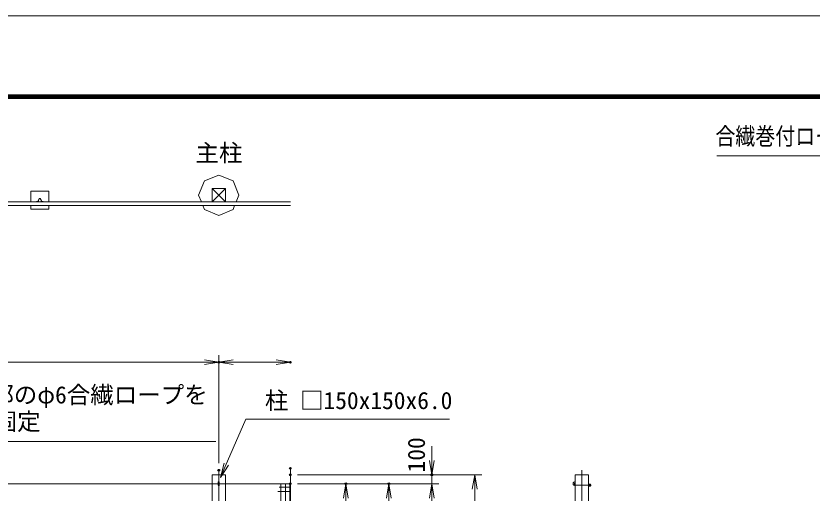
# Model space of a CAD drawing. Units: millimetres at full size; details may follow other scales. Extents: x -16800 to 16800, y -11880 to 11880.
# Drawn here: x -3337 to 5560, y 6554 to 11880 of the extents above; entities that cross this region are included whole.
import ezdxf
from ezdxf.enums import TextEntityAlignment as Align

# ---------------------------------------------------------------- set-up
doc = ezdxf.new("R2010")
doc.units = ezdxf.units.MM
doc.header["$LTSCALE"] = 40
doc.header["$PDMODE"] = 32
doc.header["$PDSIZE"] = 20
doc.linetypes.add('USER1', pattern=[50.8, 31.75, -6.35, 6.35, -6.35])
for name, color, linetype, lineweight in [('0-0_D-STR1', 1, 'Continuous', 18), ('0-1_D-BMK', 2, 'USER1', 13), ('0-2_D-STR3', 3, 'Continuous', 13), ('0-3_D-STR4', 7, 'Continuous', 18), ('0-6_D-STR-DIM', 7, 'Continuous', 13), ('0-7_0', 7, 'Continuous', 18), ('0-9_D-STR-TXT', 7, 'Continuous', 13), ('0-A_D-STR2', 7, 'Continuous', 13), ('0-C_D-TTL', 7, 'Continuous', 18)]:
    doc.layers.add(name, color=color, linetype=linetype, lineweight=lineweight)
doc.layers.add('0-8_Defpoints', color=253, linetype='Continuous')
doc.styles.add('ＭＳ ゴシック', font='')
doc.styles.get('ＭＳ ゴシック').set_extended_font_data('MS Gothic')

# ---------------------------------------------------------------- blocks, each defined once
blk = doc.blocks.new('_Open')
at = {"layer": '0-7_0'}
blk.add_line((-40, 6.67), (0, 0), dxfattribs=at)
blk.add_lwpolyline([(-40, -6.67), (0, 0), (-40, 0)], dxfattribs=at)

msp = doc.modelspace()

# ---------------------------------------------------------------- linework, layer by layer
at = {"layer": '0-0_D-STR1'}
for p, q in [((-1145.08, 9953.7), (-995.08, 9803.7)), ((-995.08, 9953.7), (-1145.08, 9803.7)), ((-13145.08, 9803.7), (-270.08, 9803.7)), ((-3106.58, 9805.7), (-3106.58, 9803.7)), ((-3090.55, 9803.7), (-3106.58, 9803.7)), ((-3094.83, 9807.2), (-3105.08, 9807.2)), ((-3064.51, 9843.7), (-3075.65, 9843.7)), ((-3066.01, 9839.2), (-3073.81, 9839.2)), ((-3049.61, 9803.7), (-3033.58, 9803.7)), ((-3045.34, 9807.2), (-3035.08, 9807.2)), ((-3033.58, 9805.7), (-3033.58, 9803.7)), ((-3033.58, 9805.7), (-3033.58, 9803.7)), ((-13145.08, 9763.7), (-270.08, 9763.7)), ((-995.08, 487.52), (-995.08, 6757.52))]:
    msp.add_line(p, q, dxfattribs=at)
for points in [[(-1145.08, 9953.7), (-1145.08, 9803.7), (-995.08, 9803.7), (-995.08, 9953.7)], [(2913.09, 6757.52), (3063.09, 6757.52), (3063.09, -2242.48), (2913.09, -2242.48)]]:
    msp.add_lwpolyline(points, close=True, dxfattribs=at)
msp.add_lwpolyline([(-995.08, 6757.52), (-1145.08, 6757.52), (-1145.08, 487.52)], dxfattribs=at)
for centre, radius, start, end in [((-3105.08, 9805.7), 1.5, 90, 180), ((-3094.83, 9811.2), 4, 270, 348.8028), ((-3002.13, 9792.85), 90.5, 146.67148, 168.8028), ((-3090.55, 9806.2), 2.5, 270, 351.15527), ((-3005.08, 9792.9), 84, 147.4916, 171.15527), ((-3075.65, 9841.2), 2.5, 90, 146.67148), ((-3073.81, 9836.7), 2.5, 90, 147.4916), ((-3066.35, 9836.7), 2.5, 32.5084, 90), ((-3064.51, 9841.2), 2.5, 33.32852, 90), ((-3135.08, 9792.9), 84, 8.84473, 32.5084), ((-3138.04, 9792.85), 90.5, 11.1972, 33.32852), ((-3049.61, 9806.2), 2.5, 188.84473, 270), ((-3045.34, 9811.2), 4, 191.1972, 270), ((-3035.08, 9805.7), 1.5, 0, 90)]:
    msp.add_arc(centre, radius, start, end, dxfattribs=at)
at = {"layer": '0-1_D-BMK'}
for p, q in [((-1070.08, -2293.48), (-1070.08, 6808.52)), ((2988.09, -2293.48), (2988.09, 6808.52)), ((2913.09, 6640.52), (3085.59, 6640.52))]:
    msp.add_line(p, q, dxfattribs=at)
at = {"layer": '0-2_D-STR3'}
for p, q in [((-1076.08, 6674.52), (-1076.08, 6640.52)), ((-1064.08, 6674.52), (-1064.08, 6640.52)), ((-12288.4, 6657.52), (-270.08, 6657.52)), ((3063.09, 6651.47), (3063.09, 6629.57)), ((3063.09, 6651.47), (3072.29, 6651.47)), ((3063.09, 6646), (3072.29, 6646)), ((3063.09, 6635.05), (3072.29, 6635.05)), ((3063.09, 6629.57), (3072.29, 6629.57)), ((3073.09, 6651.47), (3073.09, 6629.57)), ((3073.09, 6651.47), (3082.29, 6651.47)), ((3073.09, 6649.14), (3073.09, 6631.9)), ((3073.09, 6646), (3082.29, 6646)), ((3073.09, 6635.05), (3082.29, 6635.05)), ((3073.09, 6629.57), (3082.29, 6629.57)), ((3083.09, 6649.14), (3083.09, 6631.9)), ((3083.09, 6646.52), (3087.14, 6646.52)), ((3083.09, 6645.57), (3088.09, 6645.57)), ((3083.09, 6634.52), (3087.14, 6634.52)), ((3088.09, 6645.57), (3087.14, 6646.52)), ((3087.14, 6646.52), (3087.14, 6634.52)), ((3088.09, 6645.57), (3088.09, 6635.47))]:
    msp.add_line(p, q, dxfattribs=at)
msp.add_lwpolyline([(3083.09, 6635.47), (3088.09, 6635.47), (3087.14, 6634.52)], dxfattribs=at)
for centre, radius, start, end in [((-1070.08, 6674.52), 6, 0, 180), ((2913.09, 6657.52), 23, 90, 270), ((-1070.08, 6640.52), 6, 180, 0), ((2913.09, 6657.52), 11, 90, 270), ((3068.11, 6648.73), 5, 326.78843, 33.21157), ((3053.96, 6640.52), 19.14, 343.37369, 16.62631), ((3068.11, 6632.31), 5, 326.78843, 33.21157), ((3078.11, 6648.73), 5, 326.78843, 33.21157), ((3063.96, 6640.52), 19.14, 343.37369, 16.62631), ((3078.11, 6632.31), 5, 326.78843, 33.21157)]:
    msp.add_arc(centre, radius, start, end, dxfattribs=at)
at = {"layer": '0-3_D-STR4'}
msp.add_line((-3170.08, 9923.7), (-3170.08, 9803.7), dxfattribs=at)
for points in [[(-876.15, 9803.7), (-845.08, 9878.7), (-910.98, 10037.8), (-1070.08, 10103.7), (-1229.18, 10037.8), (-1295.08, 9878.7), (-1264.02, 9803.7)], [(-2970.08, 9803.7), (-2970.08, 9923.7), (-3170.08, 9923.7)], [(-3170.08, 9763.7), (-3170.08, 9723.7), (-2970.08, 9723.7), (-2970.08, 9763.7)], [(-1247.45, 9763.7), (-1229.18, 9719.61), (-1070.08, 9653.7), (-910.98, 9719.61), (-892.72, 9763.7)]]:
    msp.add_lwpolyline(points, dxfattribs=at)
at = {"layer": '0-6_D-STR-DIM'}
for p, q in [((-7070.08, 8014.14), (-1070.08, 8014.14)), ((-1070.08, 6888.52), (-1070.08, 8094.14)), ((-1070.08, 6888.52), (-1070.08, 8094.14)), ((-1070.08, 8014.14), (-270.08, 8014.14)), ((1309.92, 6917.52), (1309.92, 7077.52)), ((-270.08, 3633.83), (-270.08, 6829.93)), ((-190.08, 6757.52), (1389.92, 6757.52)), ((-190.08, 6757.52), (1869.92, 6757.52)), ((1309.92, 6657.52), (1309.92, 6757.52)), ((1789.92, 6757.52), (1789.92, -2242.48)), ((-190.08, 6657.52), (429.92, 6657.52)), ((-190.08, 6657.52), (909.92, 6657.52)), ((-190.08, 6657.52), (1389.92, 6657.52)), ((-190.08, 6657.52), (1389.92, 6657.52)), ((349.92, 4607.52), (349.92, 6657.52)), ((829.92, 512.52), (829.92, 6657.52)), ((1309.92, 6657.52), (1309.92, -1342.48))]:
    msp.add_line(p, q, dxfattribs=at)
at = {"layer": '0-8_Defpoints'}
for p in [(-1070.08, 8014.14), (-270.08, 8014.14), (-1070.08, 6808.52), (-270.08, 6829.93), (-270.08, 6757.52), (1309.92, 6757.52), (-270.08, 6657.52), (349.92, 6657.52), (829.92, 6657.52)]:
    msp.add_point(p, dxfattribs=at)
at = {"layer": '0-9_D-STR-TXT'}
for points in [[(4494.99, 10319.87), (6289.54, 10319.87), (6382.3, 9767.78)], [(1508.78, 7379), (-767, 7379), (-1048.94, 6731.05)], [(-1104.27, 7128.16), (-6972.94, 7128.16), (-6716.67, 6659.28)]]:
    msp.add_lwpolyline(points, dxfattribs=at)
at = {"layer": '0-A_D-STR2'}
for p, q in [((-395.61, 6620), (-270.08, 6620)), ((-375.84, 512.52), (-375.84, 6657.52)), ((-325.84, 3562.23), (-325.84, 6657.52)), ((-275.84, 3580.42), (-275.84, 6657.52)), ((-409, 6570), (-270.08, 6570))]:
    msp.add_line(p, q, dxfattribs=at)
at = {"layer": '0-C_D-TTL', "color": 2}
msp.add_lwpolyline([(-16800, 11880), (16800, 11880), (16800, -11880), (-16800, -11880)], close=True, dxfattribs=at)
at = {"layer": '0-C_D-TTL'}
for points in [[(-15720, 11000), (15720, 11000), (15720, -11000), (-15720, -11000)], [(-15710, 10990), (15710, 10990), (15710, -10990), (-15710, -10990)], [(-15700, 10980), (15700, 10980), (15700, -10980), (-15700, -10980)], [(-15690, 10970), (15690, 10970), (15690, -10970), (-15690, -10970)], [(-15680, 10960), (15680, 10960), (15680, -10960), (-15680, -10960)]]:
    msp.add_lwpolyline(points, close=True, dxfattribs=at)

# ---------------------------------------------------------------- block references
at = {"layer": '0-6_D-STR-DIM', "xscale": 4, "yscale": 4}
for p in [(-1070.08, 8014.14), (-270.08, 8014.14)]:
    msp.add_blockref('_Open', p, dxfattribs=at)
for p, rotation in [((-1070.08, 8014.14), 180), ((1309.92, 6757.52), 270), ((1789.92, 6757.52), 90), ((349.92, 6657.52), 90), ((829.92, 6657.52), 90), ((1309.92, 6657.52), 90), ((1309.92, 6657.52), 90)]:
    msp.add_blockref('_Open', p, dxfattribs=dict(at, rotation=rotation))
at = {"layer": '0-9_D-STR-TXT', "xscale": 4, "yscale": 4, "rotation": 246.48485}
msp.add_blockref('_Open', (-1049.73, 6729.22), dxfattribs=at)

# ---------------------------------------------------------------- texts
at = {"layer": '0-6_D-STR-DIM', "style": 'ＭＳ ゴシック'}
msp.add_text('100', height=192.4, rotation=90, dxfattribs=at).set_placement((1291.64, 6783.92), align=Align.BOTTOM_LEFT)
at = {"layer": '0-9_D-STR-TXT', "style": 'ＭＳ ゴシック', "width": 0.85}
msp.add_text('合繊巻付ロープ', height=192.4, dxfattribs=at).set_placement((4479.76, 10383.92), align=Align.BOTTOM_LEFT)
at = {"layer": '0-9_D-STR-TXT', "style": 'ＭＳ ゴシック'}
for s, p in [('主柱', (-1329.98, 10196.95)), ('めっき鋼ヨリ線とネット端部のφ6合繊ロープを', (-6772.29, 7496.56)), ('柱 □150x150x6.0', (-555.18, 7433.4)), ('φ4合繊ロープにて巻付けて固定', (-6801.73, 7198.3))]:
    msp.add_text(s, height=192.4, dxfattribs=at).set_placement(p, align=Align.BOTTOM_LEFT)

doc.saveas('drawing.dxf')
